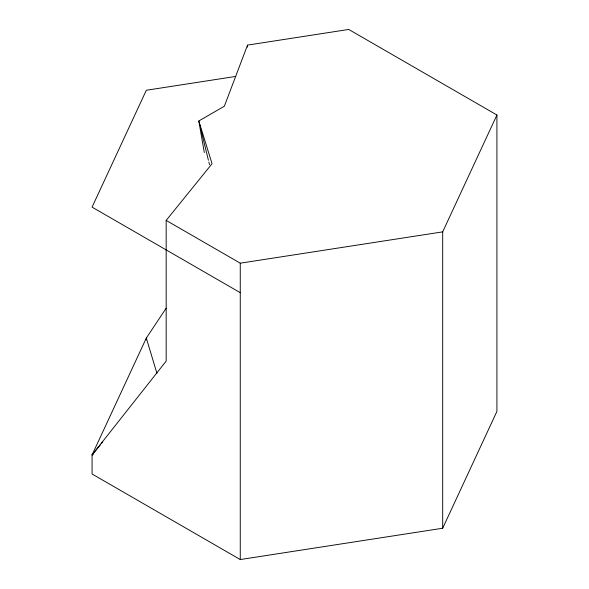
<?xml version="1.0" encoding="UTF-8"?>
<svg xmlns="http://www.w3.org/2000/svg" width="589" height="589" viewBox="0 0 589 589"><rect width="100%" height="100%" fill="white"/><g stroke="black" fill="none" stroke-linecap="round" stroke-linejoin="round"><path stroke-width="0.88" d="M247.373 46.936L247.527 45.11L348.74 29.45L496.925 115.002L496.925 411.372L442.685 528.237L240.26 559.55L92.075 473.998L92.075 454.944L146.315 338.079L166.15 308.231M442.685 528.237L442.685 231.867L496.925 115.002M93.585 453.891L92.075 454.944L166.172 361.094L166.172 220.404L212.055 163.713L198.795 120.988L224.343 106.241L247.527 45.11L247.527 46.892M92.075 454.944L100.255 444.989M101.418 443.569L102.589 442.14M235.777 76.423L146.315 90.264L92.075 207.129L240.26 292.681M166.172 220.404L240.26 263.18L442.685 231.867M156.924 373.301L146.315 338.079L146.315 339.89M208.418 160.267L198.795 120.988L204.324 152.588M208.859 162.056L209.515 164.729M240.26 263.18L240.26 559.55"/></g></svg>
